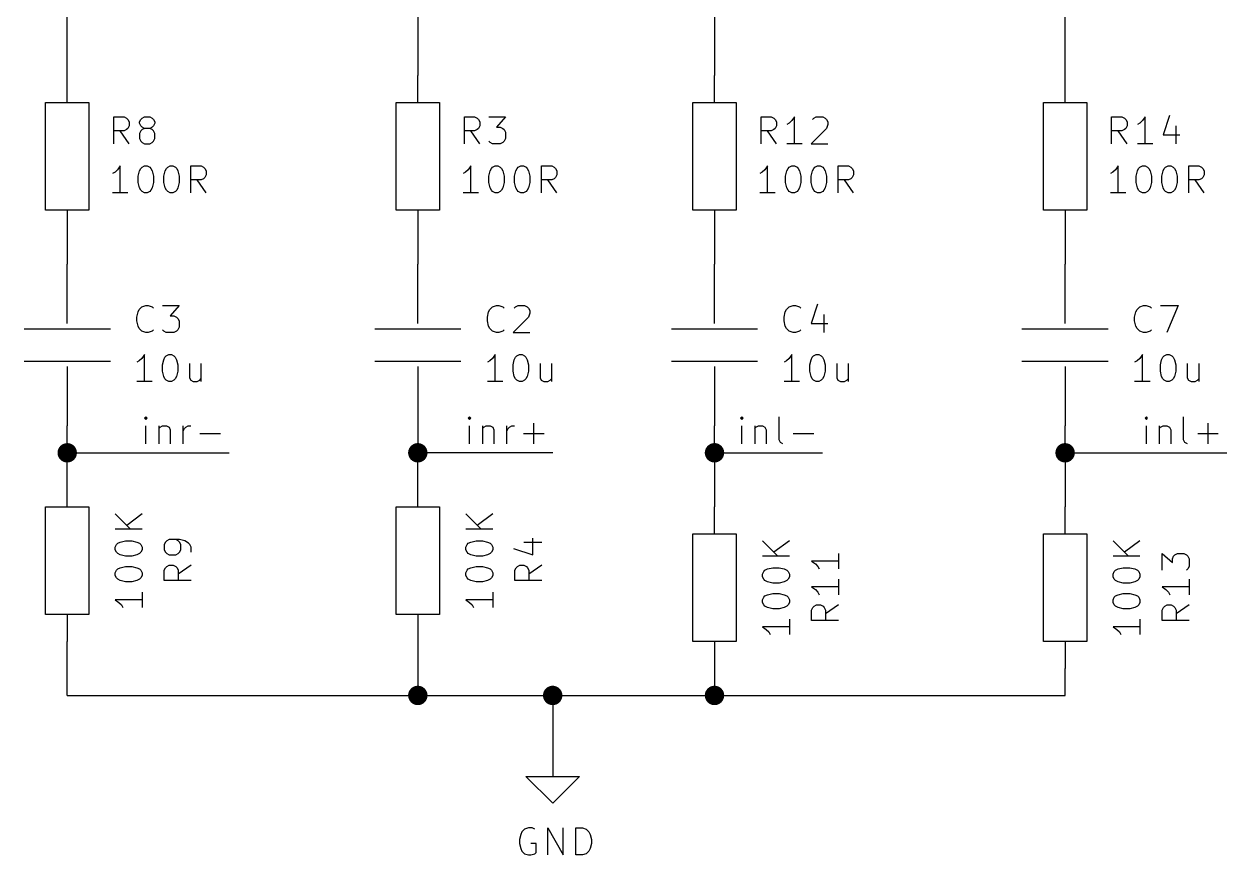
# Model space of a CAD drawing. Header units: millimetres. Extents: x 10 to 287, y -200 to -10.
# Drawn here: x 140.2 to 196.9, y -147.2 to -108.1 of the extents above; entities that cross this region are included whole.
import ezdxf

# ---------------------------------------------------------------- set-up
doc = ezdxf.new("R2010")
doc.units = ezdxf.units.MM
for name, color, linetype in [('GREENSIXTYFIVE', 129, 'CONTINUOUS'), ('LIGHTGREEN', 92, 'CONTINUOUS'), ('RED', 14, 'CONTINUOUS'), ('REDSIX', 19, 'CONTINUOUS')]:
    doc.layers.add(name, color=color, linetype=linetype)

msp = doc.modelspace()

# ---------------------------------------------------------------- linework, layer by layer
at = {"layer": 'GREENSIXTYFIVE', "linetype": 'CONTINUOUS'}
for p, q in [((144.4315, -113.7108), (144.4315, -112.4408)), ((144.4315, -112.4408), (144.9153, -112.4408)), ((144.9153, -112.4408), (145.0363, -112.5013)), ((145.0363, -112.5013), (145.0968, -112.5618)), ((145.0968, -112.5618), (145.1572, -112.6827)), ((145.1572, -112.6827), (145.1572, -112.8642)), ((145.6411, -112.6827), (145.7015, -112.5618)), ((145.6411, -112.7432), (145.6411, -112.6827)), ((145.7015, -112.5618), (145.762, -112.5013)), ((145.762, -112.5013), (145.883, -112.4408)), ((145.883, -112.4408), (146.1249, -112.4408)), ((146.1249, -112.4408), (146.2458, -112.5013)), ((146.2458, -112.5013), (146.3063, -112.5618)), ((146.3063, -112.5618), (146.3668, -112.6827)), ((146.3668, -112.6827), (146.3668, -112.7432)), ((160.9415, -113.7108), (160.9415, -112.4408)), ((160.9415, -112.4408), (161.4253, -112.4408)), ((161.4253, -112.4408), (161.5463, -112.5013)), ((161.5463, -112.5013), (161.6068, -112.5618)), ((161.6068, -112.5618), (161.6672, -112.6827)), ((161.6672, -112.6827), (161.6672, -112.8642)), ((162.0906, -112.4408), (162.8768, -112.4408)), ((162.8768, -112.4408), (162.4534, -112.9246)), ((174.9115, -113.7108), (174.9115, -112.4408)), ((174.9115, -112.4408), (175.3953, -112.4408)), ((175.3953, -112.4408), (175.5163, -112.5013)), ((175.5163, -112.5013), (175.5768, -112.5618)), ((175.5768, -112.5618), (175.6372, -112.6827)), ((175.6372, -112.6827), (175.6372, -112.8642)), ((176.363, -112.6223), (176.242, -112.7432)), ((176.4839, -112.4408), (176.363, -112.6223)), ((176.4839, -113.7108), (176.4839, -112.4408)), ((177.3306, -112.5618), (177.391, -112.5013)), ((177.391, -112.5013), (177.512, -112.4408)), ((177.512, -112.4408), (177.8144, -112.4408)), ((177.8144, -112.4408), (177.9353, -112.5013)), ((177.9353, -112.5013), (177.9958, -112.5618)), ((177.9958, -112.5618), (178.0563, -112.6827)), ((178.0563, -112.6827), (178.0563, -112.8037)), ((191.4215, -113.7108), (191.4215, -112.4408)), ((191.4215, -112.4408), (191.9053, -112.4408)), ((191.9053, -112.4408), (192.0263, -112.5013)), ((192.0263, -112.5013), (192.0868, -112.5618)), ((192.0868, -112.5618), (192.1472, -112.6827)), ((192.1472, -112.6827), (192.1472, -112.8642)), ((192.873, -112.6223), (192.752, -112.7432)), ((192.9939, -112.4408), (192.873, -112.6223)), ((192.9939, -113.7108), (192.9939, -112.4408)), ((194.1429, -112.3804), (193.8406, -113.2875)), ((144.9153, -113.1061), (144.4315, -113.1061)), ((145.1572, -113.7108), (144.7339, -113.1061)), ((145.0363, -113.0456), (144.9153, -113.1061)), ((145.0968, -112.9851), (145.0363, -113.0456)), ((145.1572, -112.8642), (145.0968, -112.9851)), ((145.7015, -112.8642), (145.6411, -112.7432)), ((145.7015, -113.1061), (145.6411, -113.227)), ((145.6411, -113.227), (145.6411, -113.4689)), ((145.762, -112.9246), (145.7015, -112.8642)), ((145.762, -113.0456), (145.7015, -113.1061)), ((145.883, -112.9851), (145.762, -112.9246)), ((145.883, -112.9851), (145.762, -113.0456)), ((146.1249, -112.9851), (145.883, -112.9851)), ((146.2458, -112.9246), (146.1249, -112.9851)), ((146.2458, -113.0456), (146.1249, -112.9851)), ((146.3063, -112.8642), (146.2458, -112.9246)), ((146.3063, -113.1061), (146.2458, -113.0456)), ((146.3668, -112.7432), (146.3063, -112.8642)), ((146.3668, -113.227), (146.3063, -113.1061)), ((146.3668, -113.4689), (146.3668, -113.227)), ((161.4253, -113.1061), (160.9415, -113.1061)), ((161.6672, -113.7108), (161.2439, -113.1061)), ((161.5463, -113.0456), (161.4253, -113.1061)), ((161.6068, -112.9851), (161.5463, -113.0456)), ((161.6672, -112.8642), (161.6068, -112.9851)), ((162.4534, -112.9246), (162.6349, -112.9246)), ((162.6349, -112.9246), (162.7558, -112.9851)), ((162.7558, -112.9851), (162.8163, -113.0456)), ((162.8163, -113.0456), (162.8768, -113.1665)), ((162.8768, -113.1665), (162.8768, -113.4689)), ((175.3953, -113.1061), (174.9115, -113.1061)), ((175.6372, -113.7108), (175.2139, -113.1061)), ((175.5163, -113.0456), (175.3953, -113.1061)), ((175.5768, -112.9851), (175.5163, -113.0456)), ((175.6372, -112.8642), (175.5768, -112.9851)), ((176.242, -112.7432), (176.1211, -112.8037)), ((177.9958, -112.9851), (177.2701, -113.7108)), ((178.0563, -112.8037), (177.9958, -112.9851)), ((191.9053, -113.1061), (191.4215, -113.1061)), ((192.1472, -113.7108), (191.7239, -113.1061)), ((192.0263, -113.0456), (191.9053, -113.1061)), ((192.0868, -112.9851), (192.0263, -113.0456)), ((192.1472, -112.8642), (192.0868, -112.9851)), ((192.752, -112.7432), (192.6311, -112.8037)), ((194.4453, -112.8642), (194.4453, -113.7108)), ((145.6411, -113.4689), (145.7015, -113.5899)), ((145.7015, -113.5899), (145.762, -113.6504)), ((145.762, -113.6504), (145.883, -113.7108)), ((145.883, -113.7108), (146.1249, -113.7108)), ((146.1249, -113.7108), (146.2458, -113.6504)), ((146.2458, -113.6504), (146.3063, -113.5899)), ((146.3063, -113.5899), (146.3668, -113.4689)), ((162.1511, -113.6504), (162.0906, -113.5899)), ((162.272, -113.7108), (162.1511, -113.6504)), ((162.6349, -113.7108), (162.272, -113.7108)), ((162.7558, -113.6504), (162.6349, -113.7108)), ((162.8163, -113.5899), (162.7558, -113.6504)), ((162.8768, -113.4689), (162.8163, -113.5899)), ((176.8468, -113.7108), (176.1211, -113.7108)), ((177.2701, -113.7108), (178.0563, -113.7108)), ((193.3568, -113.7108), (192.6311, -113.7108)), ((193.8406, -113.2875), (194.6267, -113.2875)), ((144.613, -114.9337), (144.492, -115.0546)), ((144.7339, -114.7522), (144.613, -114.9337)), ((144.7339, -116.0222), (144.7339, -114.7522)), ((145.641, -114.9941), (145.7015, -114.8732)), ((145.7015, -114.8732), (145.762, -114.8127)), ((145.762, -114.8127), (145.8829, -114.7522)), ((145.8829, -114.7522), (146.0039, -114.7522)), ((146.0039, -114.7522), (146.1248, -114.8127)), ((146.1248, -114.8127), (146.1853, -114.8732)), ((146.1853, -114.8732), (146.2458, -114.9941)), ((146.8505, -114.9941), (146.911, -114.8732)), ((146.911, -114.8732), (146.9715, -114.8127)), ((146.9715, -114.8127), (147.0924, -114.7522)), ((147.0924, -114.7522), (147.2134, -114.7522)), ((147.2134, -114.7522), (147.3343, -114.8127)), ((147.3343, -114.8127), (147.3948, -114.8732)), ((147.3948, -114.8732), (147.4553, -114.9941)), ((148.06, -116.0222), (148.06, -114.7522)), ((148.06, -114.7522), (148.5438, -114.7522)), ((148.5438, -114.7522), (148.6648, -114.8127)), ((148.6648, -114.8127), (148.7253, -114.8732)), ((148.7253, -114.8732), (148.7857, -114.9941)), ((161.123, -114.9337), (161.002, -115.0546)), ((161.2439, -114.7522), (161.123, -114.9337)), ((161.2439, -116.0222), (161.2439, -114.7522)), ((162.151, -114.9941), (162.2115, -114.8732)), ((162.2115, -114.8732), (162.272, -114.8127)), ((162.272, -114.8127), (162.3929, -114.7522)), ((162.3929, -114.7522), (162.5139, -114.7522)), ((162.5139, -114.7522), (162.6348, -114.8127)), ((162.6348, -114.8127), (162.6953, -114.8732)), ((162.6953, -114.8732), (162.7558, -114.9941)), ((163.3605, -114.9941), (163.421, -114.8732)), ((163.421, -114.8732), (163.4815, -114.8127)), ((163.4815, -114.8127), (163.6024, -114.7522)), ((163.6024, -114.7522), (163.7234, -114.7522)), ((163.7234, -114.7522), (163.8443, -114.8127)), ((163.8443, -114.8127), (163.9048, -114.8732)), ((163.9048, -114.8732), (163.9653, -114.9941)), ((164.57, -116.0222), (164.57, -114.7522)), ((164.57, -114.7522), (165.0538, -114.7522)), ((165.0538, -114.7522), (165.1748, -114.8127)), ((165.1748, -114.8127), (165.2353, -114.8732)), ((165.2353, -114.8732), (165.2957, -114.9941)), ((175.093, -114.9337), (174.972, -115.0546)), ((175.2139, -114.7522), (175.093, -114.9337)), ((175.2139, -116.0222), (175.2139, -114.7522)), ((176.121, -114.9941), (176.1815, -114.8732)), ((176.1815, -114.8732), (176.242, -114.8127)), ((176.242, -114.8127), (176.3629, -114.7522)), ((176.3629, -114.7522), (176.4839, -114.7522)), ((176.4839, -114.7522), (176.6048, -114.8127)), ((176.6048, -114.8127), (176.6653, -114.8732)), ((176.6653, -114.8732), (176.7258, -114.9941)), ((177.3305, -114.9941), (177.391, -114.8732)), ((177.391, -114.8732), (177.4515, -114.8127)), ((177.4515, -114.8127), (177.5724, -114.7522)), ((177.5724, -114.7522), (177.6934, -114.7522)), ((177.6934, -114.7522), (177.8143, -114.8127)), ((177.8143, -114.8127), (177.8748, -114.8732)), ((177.8748, -114.8732), (177.9353, -114.9941)), ((178.54, -116.0222), (178.54, -114.7522)), ((178.54, -114.7522), (179.0238, -114.7522)), ((179.0238, -114.7522), (179.1448, -114.8127)), ((179.1448, -114.8127), (179.2053, -114.8732)), ((179.2053, -114.8732), (179.2657, -114.9941)), ((191.603, -114.9337), (191.482, -115.0546)), ((191.7239, -114.7522), (191.603, -114.9337)), ((191.7239, -116.0222), (191.7239, -114.7522)), ((192.631, -114.9941), (192.6915, -114.8732)), ((192.6915, -114.8732), (192.752, -114.8127)), ((192.752, -114.8127), (192.8729, -114.7522)), ((192.8729, -114.7522), (192.9939, -114.7522)), ((192.9939, -114.7522), (193.1148, -114.8127)), ((193.1148, -114.8127), (193.1753, -114.8732)), ((193.1753, -114.8732), (193.2358, -114.9941)), ((193.8405, -114.9941), (193.901, -114.8732)), ((193.901, -114.8732), (193.9615, -114.8127)), ((193.9615, -114.8127), (194.0824, -114.7522)), ((194.0824, -114.7522), (194.2034, -114.7522)), ((194.2034, -114.7522), (194.3243, -114.8127)), ((194.3243, -114.8127), (194.3848, -114.8732)), ((194.3848, -114.8732), (194.4453, -114.9941)), ((195.05, -116.0222), (195.05, -114.7522)), ((195.05, -114.7522), (195.5338, -114.7522)), ((195.5338, -114.7522), (195.6548, -114.8127)), ((195.6548, -114.8127), (195.7153, -114.8732)), ((195.7153, -114.8732), (195.7757, -114.9941)), ((144.492, -115.0546), (144.3711, -115.1151)), ((145.5806, -115.236), (145.641, -114.9941)), ((145.5806, -115.5384), (145.5806, -115.236)), ((145.641, -115.7803), (145.5806, -115.5384)), ((146.2458, -114.9941), (146.3063, -115.236)), ((146.3063, -115.5384), (146.2458, -115.7803)), ((146.3063, -115.236), (146.3063, -115.5384)), ((146.7901, -115.236), (146.8505, -114.9941)), ((146.7901, -115.5384), (146.7901, -115.236)), ((146.8505, -115.7803), (146.7901, -115.5384)), ((147.4553, -114.9941), (147.5158, -115.236)), ((147.5158, -115.5384), (147.4553, -115.7803)), ((147.5158, -115.236), (147.5158, -115.5384)), ((148.5438, -115.4175), (148.06, -115.4175)), ((148.7857, -116.0222), (148.3624, -115.4175)), ((148.6648, -115.357), (148.5438, -115.4175)), ((148.7253, -115.2965), (148.6648, -115.357)), ((148.7857, -115.1756), (148.7253, -115.2965)), ((148.7857, -114.9941), (148.7857, -115.1756)), ((161.002, -115.0546), (160.8811, -115.1151)), ((162.0906, -115.236), (162.151, -114.9941)), ((162.0906, -115.5384), (162.0906, -115.236)), ((162.151, -115.7803), (162.0906, -115.5384)), ((162.7558, -114.9941), (162.8163, -115.236)), ((162.8163, -115.5384), (162.7558, -115.7803)), ((162.8163, -115.236), (162.8163, -115.5384)), ((163.3001, -115.236), (163.3605, -114.9941)), ((163.3001, -115.5384), (163.3001, -115.236)), ((163.3605, -115.7803), (163.3001, -115.5384)), ((163.9653, -114.9941), (164.0258, -115.236)), ((164.0258, -115.5384), (163.9653, -115.7803)), ((164.0258, -115.236), (164.0258, -115.5384)), ((165.0538, -115.4175), (164.57, -115.4175)), ((165.2957, -116.0222), (164.8724, -115.4175)), ((165.1748, -115.357), (165.0538, -115.4175)), ((165.2353, -115.2965), (165.1748, -115.357)), ((165.2957, -115.1756), (165.2353, -115.2965)), ((165.2957, -114.9941), (165.2957, -115.1756)), ((174.972, -115.0546), (174.8511, -115.1151)), ((176.0606, -115.236), (176.121, -114.9941)), ((176.0606, -115.5384), (176.0606, -115.236)), ((176.121, -115.7803), (176.0606, -115.5384)), ((176.7258, -114.9941), (176.7863, -115.236)), ((176.7863, -115.5384), (176.7258, -115.7803)), ((176.7863, -115.236), (176.7863, -115.5384)), ((177.2701, -115.236), (177.3305, -114.9941)), ((177.2701, -115.5384), (177.2701, -115.236)), ((177.3305, -115.7803), (177.2701, -115.5384)), ((177.9353, -114.9941), (177.9958, -115.236)), ((177.9958, -115.5384), (177.9353, -115.7803)), ((177.9958, -115.236), (177.9958, -115.5384)), ((179.0238, -115.4175), (178.54, -115.4175)), ((179.2657, -116.0222), (178.8424, -115.4175)), ((179.1448, -115.357), (179.0238, -115.4175)), ((179.2053, -115.2965), (179.1448, -115.357)), ((179.2657, -115.1756), (179.2053, -115.2965)), ((179.2657, -114.9941), (179.2657, -115.1756)), ((191.482, -115.0546), (191.3611, -115.1151)), ((192.5706, -115.236), (192.631, -114.9941)), ((192.5706, -115.5384), (192.5706, -115.236)), ((192.631, -115.7803), (192.5706, -115.5384)), ((193.2358, -114.9941), (193.2963, -115.236)), ((193.2963, -115.5384), (193.2358, -115.7803)), ((193.2963, -115.236), (193.2963, -115.5384)), ((193.7801, -115.236), (193.8405, -114.9941)), ((193.7801, -115.5384), (193.7801, -115.236)), ((193.8405, -115.7803), (193.7801, -115.5384)), ((194.4453, -114.9941), (194.5058, -115.236)), ((194.5058, -115.5384), (194.4453, -115.7803)), ((194.5058, -115.236), (194.5058, -115.5384)), ((195.5338, -115.4175), (195.05, -115.4175)), ((195.7757, -116.0222), (195.3524, -115.4175)), ((195.6548, -115.357), (195.5338, -115.4175)), ((195.7153, -115.2965), (195.6548, -115.357)), ((195.7757, -115.1756), (195.7153, -115.2965)), ((195.7757, -114.9941), (195.7757, -115.1756)), ((145.0968, -116.0222), (144.3711, -116.0222)), ((145.7015, -115.9013), (145.641, -115.7803)), ((145.762, -115.9618), (145.7015, -115.9013)), ((145.8829, -116.0222), (145.762, -115.9618)), ((146.0039, -116.0222), (145.8829, -116.0222)), ((146.1248, -115.9618), (146.0039, -116.0222)), ((146.1853, -115.9013), (146.1248, -115.9618)), ((146.2458, -115.7803), (146.1853, -115.9013)), ((146.911, -115.9013), (146.8505, -115.7803)), ((146.9715, -115.9618), (146.911, -115.9013)), ((147.0924, -116.0222), (146.9715, -115.9618)), ((147.2134, -116.0222), (147.0924, -116.0222)), ((147.3343, -115.9618), (147.2134, -116.0222)), ((147.3948, -115.9013), (147.3343, -115.9618)), ((147.4553, -115.7803), (147.3948, -115.9013)), ((161.6068, -116.0222), (160.8811, -116.0222)), ((162.2115, -115.9013), (162.151, -115.7803)), ((162.272, -115.9618), (162.2115, -115.9013)), ((162.3929, -116.0222), (162.272, -115.9618)), ((162.5139, -116.0222), (162.3929, -116.0222)), ((162.6348, -115.9618), (162.5139, -116.0222)), ((162.6953, -115.9013), (162.6348, -115.9618)), ((162.7558, -115.7803), (162.6953, -115.9013)), ((163.421, -115.9013), (163.3605, -115.7803)), ((163.4815, -115.9618), (163.421, -115.9013)), ((163.6024, -116.0222), (163.4815, -115.9618)), ((163.7234, -116.0222), (163.6024, -116.0222)), ((163.8443, -115.9618), (163.7234, -116.0222)), ((163.9048, -115.9013), (163.8443, -115.9618)), ((163.9653, -115.7803), (163.9048, -115.9013)), ((175.5768, -116.0222), (174.8511, -116.0222)), ((176.1815, -115.9013), (176.121, -115.7803)), ((176.242, -115.9618), (176.1815, -115.9013)), ((176.3629, -116.0222), (176.242, -115.9618)), ((176.4839, -116.0222), (176.3629, -116.0222)), ((176.6048, -115.9618), (176.4839, -116.0222)), ((176.6653, -115.9013), (176.6048, -115.9618)), ((176.7258, -115.7803), (176.6653, -115.9013)), ((177.391, -115.9013), (177.3305, -115.7803)), ((177.4515, -115.9618), (177.391, -115.9013)), ((177.5724, -116.0222), (177.4515, -115.9618)), ((177.6934, -116.0222), (177.5724, -116.0222)), ((177.8143, -115.9618), (177.6934, -116.0222)), ((177.8748, -115.9013), (177.8143, -115.9618)), ((177.9353, -115.7803), (177.8748, -115.9013)), ((192.0868, -116.0222), (191.3611, -116.0222)), ((192.6915, -115.9013), (192.631, -115.7803)), ((192.752, -115.9618), (192.6915, -115.9013)), ((192.8729, -116.0222), (192.752, -115.9618)), ((192.9939, -116.0222), (192.8729, -116.0222)), ((193.1148, -115.9618), (192.9939, -116.0222)), ((193.1753, -115.9013), (193.1148, -115.9618)), ((193.2358, -115.7803), (193.1753, -115.9013)), ((193.901, -115.9013), (193.8405, -115.7803)), ((193.9615, -115.9618), (193.901, -115.9013)), ((194.0824, -116.0222), (193.9615, -115.9618)), ((194.2034, -116.0222), (194.0824, -116.0222)), ((194.3243, -115.9618), (194.2034, -116.0222)), ((194.3848, -115.9013), (194.3243, -115.9618)), ((194.4453, -115.7803), (194.3848, -115.9013)), ((145.5141, -121.8751), (145.5745, -121.6332)), ((145.5745, -121.6332), (145.635, -121.5123)), ((145.635, -121.5123), (145.756, -121.3913)), ((145.756, -121.3913), (145.9374, -121.3308)), ((145.9374, -121.3308), (146.0583, -121.3308)), ((146.0583, -121.3308), (146.2398, -121.3913)), ((146.2398, -121.3913), (146.3002, -121.4518)), ((146.7236, -121.3308), (147.5098, -121.3308)), ((147.5098, -121.3308), (147.0864, -121.8146)), ((162.0241, -121.8751), (162.0845, -121.6332)), ((162.0845, -121.6332), (162.145, -121.5123)), ((162.145, -121.5123), (162.266, -121.3913)), ((162.266, -121.3913), (162.4474, -121.3308)), ((162.4474, -121.3308), (162.5683, -121.3308)), ((162.5683, -121.3308), (162.7498, -121.3913)), ((162.7498, -121.3913), (162.8102, -121.4518)), ((163.2941, -121.4518), (163.3545, -121.3913)), ((163.3545, -121.3913), (163.4755, -121.3308)), ((163.4755, -121.3308), (163.7779, -121.3308)), ((163.7779, -121.3308), (163.8988, -121.3913)), ((163.8988, -121.3913), (163.9593, -121.4518)), ((163.9593, -121.4518), (164.0198, -121.5727)), ((164.0198, -121.6937), (163.9593, -121.8751)), ((164.0198, -121.5727), (164.0198, -121.6937)), ((175.9941, -121.8751), (176.0545, -121.6332)), ((176.0545, -121.6332), (176.115, -121.5123)), ((176.115, -121.5123), (176.236, -121.3913)), ((176.236, -121.3913), (176.4174, -121.3308)), ((176.4174, -121.3308), (176.5383, -121.3308)), ((176.5383, -121.3308), (176.7198, -121.3913)), ((176.7198, -121.3913), (176.7802, -121.4518)), ((177.5664, -121.2704), (177.2641, -122.1775)), ((177.8688, -121.7542), (177.8688, -122.6008)), ((192.5041, -121.8751), (192.5645, -121.6332)), ((192.5645, -121.6332), (192.625, -121.5123)), ((192.625, -121.5123), (192.746, -121.3913)), ((192.746, -121.3913), (192.9274, -121.3308)), ((192.9274, -121.3308), (193.0483, -121.3308)), ((193.0483, -121.3308), (193.2298, -121.3913)), ((193.2298, -121.3913), (193.2902, -121.4518)), ((193.7136, -121.3308), (194.5602, -121.3308)), ((194.5602, -121.3308), (194.016, -122.6008)), ((145.5141, -122.0565), (145.5141, -121.8751)), ((145.5745, -122.2984), (145.5141, -122.0565)), ((145.635, -122.4194), (145.5745, -122.2984)), ((147.0864, -121.8146), (147.2679, -121.8146)), ((147.2679, -121.8146), (147.3888, -121.8751)), ((147.3888, -121.8751), (147.4493, -121.9356)), ((147.4493, -121.9356), (147.5098, -122.0565)), ((147.5098, -122.0565), (147.5098, -122.3589)), ((162.0241, -122.0565), (162.0241, -121.8751)), ((162.0845, -122.2984), (162.0241, -122.0565)), ((162.145, -122.4194), (162.0845, -122.2984)), ((163.9593, -121.8751), (163.2336, -122.6008)), ((175.9941, -122.0565), (175.9941, -121.8751)), ((176.0545, -122.2984), (175.9941, -122.0565)), ((176.115, -122.4194), (176.0545, -122.2984)), ((177.2641, -122.1775), (178.0502, -122.1775)), ((192.5041, -122.0565), (192.5041, -121.8751)), ((192.5645, -122.2984), (192.5041, -122.0565)), ((192.625, -122.4194), (192.5645, -122.2984)), ((145.756, -122.5404), (145.635, -122.4194)), ((145.9374, -122.6008), (145.756, -122.5404)), ((146.0583, -122.6008), (145.9374, -122.6008)), ((146.2398, -122.5404), (146.0583, -122.6008)), ((146.3002, -122.4799), (146.2398, -122.5404)), ((146.7841, -122.5404), (146.7236, -122.4799)), ((146.905, -122.6008), (146.7841, -122.5404)), ((147.2679, -122.6008), (146.905, -122.6008)), ((147.3888, -122.5404), (147.2679, -122.6008)), ((147.4493, -122.4799), (147.3888, -122.5404)), ((147.5098, -122.3589), (147.4493, -122.4799)), ((162.266, -122.5404), (162.145, -122.4194)), ((162.4474, -122.6008), (162.266, -122.5404)), ((162.5683, -122.6008), (162.4474, -122.6008)), ((162.7498, -122.5404), (162.5683, -122.6008)), ((162.8102, -122.4799), (162.7498, -122.5404)), ((163.2336, -122.6008), (164.0198, -122.6008)), ((176.236, -122.5404), (176.115, -122.4194)), ((176.4174, -122.6008), (176.236, -122.5404)), ((176.5383, -122.6008), (176.4174, -122.6008)), ((176.7198, -122.5404), (176.5383, -122.6008)), ((176.7802, -122.4799), (176.7198, -122.5404)), ((192.746, -122.5404), (192.625, -122.4194)), ((192.9274, -122.6008), (192.746, -122.5404)), ((193.0483, -122.6008), (192.9274, -122.6008)), ((193.2298, -122.5404), (193.0483, -122.6008)), ((193.2902, -122.4799), (193.2298, -122.5404)), ((145.635, -123.9446), (145.5141, -124.0051)), ((145.756, -123.8237), (145.635, -123.9446)), ((145.8769, -123.6422), (145.756, -123.8237)), ((145.8769, -124.9122), (145.8769, -123.6422)), ((146.7236, -124.126), (146.784, -123.8841)), ((146.784, -123.8841), (146.8445, -123.7632)), ((146.8445, -123.7632), (146.905, -123.7027)), ((146.905, -123.7027), (147.0259, -123.6422)), ((147.0259, -123.6422), (147.1469, -123.6422)), ((147.1469, -123.6422), (147.2678, -123.7027)), ((147.2678, -123.7027), (147.3283, -123.7632)), ((147.3283, -123.7632), (147.3888, -123.8841)), ((147.3888, -123.8841), (147.4493, -124.126)), ((162.145, -123.9446), (162.0241, -124.0051)), ((162.266, -123.8237), (162.145, -123.9446)), ((162.3869, -123.6422), (162.266, -123.8237)), ((162.3869, -124.9122), (162.3869, -123.6422)), ((163.2336, -124.126), (163.294, -123.8841)), ((163.294, -123.8841), (163.3545, -123.7632)), ((163.3545, -123.7632), (163.415, -123.7027)), ((163.415, -123.7027), (163.5359, -123.6422)), ((163.5359, -123.6422), (163.6569, -123.6422)), ((163.6569, -123.6422), (163.7778, -123.7027)), ((163.7778, -123.7027), (163.8383, -123.7632)), ((163.8383, -123.7632), (163.8988, -123.8841)), ((163.8988, -123.8841), (163.9593, -124.126)), ((176.115, -123.9446), (175.9941, -124.0051)), ((176.236, -123.8237), (176.115, -123.9446)), ((176.3569, -123.6422), (176.236, -123.8237)), ((176.3569, -124.9122), (176.3569, -123.6422)), ((177.2036, -124.126), (177.264, -123.8841)), ((177.264, -123.8841), (177.3245, -123.7632)), ((177.3245, -123.7632), (177.385, -123.7027)), ((177.385, -123.7027), (177.5059, -123.6422)), ((177.5059, -123.6422), (177.6269, -123.6422)), ((177.6269, -123.6422), (177.7478, -123.7027)), ((177.7478, -123.7027), (177.8083, -123.7632)), ((177.8083, -123.7632), (177.8688, -123.8841)), ((177.8688, -123.8841), (177.9293, -124.126)), ((192.625, -123.9446), (192.5041, -124.0051)), ((192.746, -123.8237), (192.625, -123.9446)), ((192.8669, -123.6422), (192.746, -123.8237)), ((192.8669, -124.9122), (192.8669, -123.6422)), ((193.7136, -124.126), (193.774, -123.8841)), ((193.774, -123.8841), (193.8345, -123.7632)), ((193.8345, -123.7632), (193.895, -123.7027)), ((193.895, -123.7027), (194.0159, -123.6422)), ((194.0159, -123.6422), (194.1369, -123.6422)), ((194.1369, -123.6422), (194.2578, -123.7027)), ((194.2578, -123.7027), (194.3183, -123.7632)), ((194.3183, -123.7632), (194.3788, -123.8841)), ((194.3788, -123.8841), (194.4393, -124.126)), ((146.7236, -124.4284), (146.7236, -124.126)), ((146.784, -124.6703), (146.7236, -124.4284)), ((147.4493, -124.4284), (147.3888, -124.6703)), ((147.4493, -124.126), (147.4493, -124.4284)), ((147.9935, -124.0656), (147.9935, -124.7308)), ((148.5378, -124.0656), (148.5378, -124.9122)), ((163.2336, -124.4284), (163.2336, -124.126)), ((163.294, -124.6703), (163.2336, -124.4284)), ((163.9593, -124.4284), (163.8988, -124.6703)), ((163.9593, -124.126), (163.9593, -124.4284)), ((164.5035, -124.0656), (164.5035, -124.7308)), ((165.0478, -124.0656), (165.0478, -124.9122)), ((177.2036, -124.4284), (177.2036, -124.126)), ((177.264, -124.6703), (177.2036, -124.4284)), ((177.9293, -124.4284), (177.8688, -124.6703)), ((177.9293, -124.126), (177.9293, -124.4284)), ((178.4735, -124.0656), (178.4735, -124.7308)), ((179.0178, -124.0656), (179.0178, -124.9122)), ((193.7136, -124.4284), (193.7136, -124.126)), ((193.774, -124.6703), (193.7136, -124.4284)), ((194.4393, -124.4284), (194.3788, -124.6703)), ((194.4393, -124.126), (194.4393, -124.4284)), ((194.9835, -124.0656), (194.9835, -124.7308)), ((195.5278, -124.0656), (195.5278, -124.9122)), ((146.2398, -124.9122), (145.5141, -124.9122)), ((146.8445, -124.7913), (146.784, -124.6703)), ((146.905, -124.8518), (146.8445, -124.7913)), ((147.0259, -124.9122), (146.905, -124.8518)), ((147.1469, -124.9122), (147.0259, -124.9122)), ((147.2678, -124.8518), (147.1469, -124.9122)), ((147.3283, -124.7913), (147.2678, -124.8518)), ((147.3888, -124.6703), (147.3283, -124.7913)), ((147.9935, -124.7308), (148.054, -124.8518)), ((148.054, -124.8518), (148.175, -124.9122)), ((148.175, -124.9122), (148.3564, -124.9122)), ((148.3564, -124.9122), (148.4773, -124.8518)), ((148.4773, -124.8518), (148.5378, -124.7913)), ((162.7498, -124.9122), (162.0241, -124.9122)), ((163.3545, -124.7913), (163.294, -124.6703)), ((163.415, -124.8518), (163.3545, -124.7913)), ((163.5359, -124.9122), (163.415, -124.8518)), ((163.6569, -124.9122), (163.5359, -124.9122)), ((163.7778, -124.8518), (163.6569, -124.9122)), ((163.8383, -124.7913), (163.7778, -124.8518)), ((163.8988, -124.6703), (163.8383, -124.7913)), ((164.5035, -124.7308), (164.564, -124.8518)), ((164.564, -124.8518), (164.685, -124.9122)), ((164.685, -124.9122), (164.8664, -124.9122)), ((164.8664, -124.9122), (164.9873, -124.8518)), ((164.9873, -124.8518), (165.0478, -124.7913)), ((176.7198, -124.9122), (175.9941, -124.9122)), ((177.3245, -124.7913), (177.264, -124.6703)), ((177.385, -124.8518), (177.3245, -124.7913)), ((177.5059, -124.9122), (177.385, -124.8518)), ((177.6269, -124.9122), (177.5059, -124.9122)), ((177.7478, -124.8518), (177.6269, -124.9122)), ((177.8083, -124.7913), (177.7478, -124.8518)), ((177.8688, -124.6703), (177.8083, -124.7913)), ((178.4735, -124.7308), (178.534, -124.8518)), ((178.534, -124.8518), (178.655, -124.9122)), ((178.655, -124.9122), (178.8364, -124.9122)), ((178.8364, -124.9122), (178.9573, -124.8518)), ((178.9573, -124.8518), (179.0178, -124.7913)), ((193.2298, -124.9122), (192.5041, -124.9122)), ((193.8345, -124.7913), (193.774, -124.6703)), ((193.895, -124.8518), (193.8345, -124.7913)), ((194.0159, -124.9122), (193.895, -124.8518)), ((194.1369, -124.9122), (194.0159, -124.9122)), ((194.2578, -124.8518), (194.1369, -124.9122)), ((194.3183, -124.7913), (194.2578, -124.8518)), ((194.3788, -124.6703), (194.3183, -124.7913)), ((194.9835, -124.7308), (195.044, -124.8518)), ((195.044, -124.8518), (195.165, -124.9122)), ((195.165, -124.9122), (195.3464, -124.9122)), ((195.3464, -124.9122), (195.4673, -124.8518)), ((195.4673, -124.8518), (195.5278, -124.7913)), ((144.4955, -131.1426), (145.2212, -131.8683)), ((145.7655, -131.1426), (145.0398, -131.6868)), ((161.0055, -131.1426), (161.7312, -131.8683)), ((162.2755, -131.1426), (161.5498, -131.6868)), ((145.7655, -131.8683), (144.4955, -131.8683)), ((162.2755, -131.8683), (161.0055, -131.8683)), ((144.556, -132.594), (144.6165, -132.5335)), ((144.6165, -132.5335), (144.7374, -132.473)), ((144.7374, -132.473), (144.9793, -132.4125)), ((144.9793, -132.4125), (145.2817, -132.4125)), ((145.2817, -132.4125), (145.5236, -132.473)), ((145.5236, -132.473), (145.6446, -132.5335)), ((145.6446, -132.5335), (145.7051, -132.594)), ((146.8674, -132.473), (146.8069, -132.5939)), ((146.9279, -132.4125), (146.8674, -132.473)), ((147.0488, -132.352), (146.9279, -132.4125)), ((147.5326, -132.352), (147.0488, -132.352)), ((147.4722, -132.4125), (147.3512, -132.352)), ((147.5326, -132.473), (147.4722, -132.4125)), ((147.7745, -132.4125), (147.5326, -132.352)), ((147.5931, -132.5939), (147.5326, -132.473)), ((147.956, -132.5335), (147.7745, -132.4125)), ((148.0165, -132.5939), (147.956, -132.5335)), ((161.066, -132.594), (161.1265, -132.5335)), ((161.1265, -132.5335), (161.2474, -132.473)), ((161.2474, -132.473), (161.4893, -132.4125)), ((161.4893, -132.4125), (161.7917, -132.4125)), ((161.7917, -132.4125), (162.0336, -132.473)), ((162.0336, -132.473), (162.1546, -132.5335)), ((162.1546, -132.5335), (162.2151, -132.594)), ((163.7403, -132.473), (164.5869, -132.473)), ((164.1636, -133.0777), (164.1636, -132.2916)), ((174.9755, -132.4126), (175.7012, -133.1383)), ((176.2455, -132.4126), (175.5198, -132.9568)), ((191.4855, -132.4126), (192.2112, -133.1383)), ((192.7555, -132.4126), (192.0298, -132.9568)), ((144.4955, -132.7149), (144.556, -132.594)), ((144.4955, -132.8359), (144.4955, -132.7149)), ((144.556, -132.9568), (144.4955, -132.8359)), ((144.6165, -133.0173), (144.556, -132.9568)), ((144.7374, -133.0778), (144.6165, -133.0173)), ((144.9793, -133.1382), (144.7374, -133.0778)), ((145.5236, -133.0778), (145.2817, -133.1382)), ((145.6446, -133.0173), (145.5236, -133.0778)), ((145.7051, -132.9568), (145.6446, -133.0173)), ((145.7051, -132.594), (145.7655, -132.7149)), ((145.7655, -132.8359), (145.7051, -132.9568)), ((145.7655, -132.7149), (145.7655, -132.8359)), ((146.8069, -132.5939), (146.8069, -132.8358)), ((146.8069, -132.8358), (146.8674, -132.9568)), ((146.8674, -132.9568), (146.9279, -133.0173)), ((146.9279, -133.0173), (147.0488, -133.0777)), ((147.0488, -133.0777), (147.3512, -133.0777)), ((147.3512, -133.0777), (147.4722, -133.0173)), ((147.4722, -133.0173), (147.5326, -132.9568)), ((147.5326, -132.9568), (147.5931, -132.8358)), ((147.5931, -132.8358), (147.5931, -132.5939)), ((148.0769, -132.7149), (148.0165, -132.5939)), ((148.0769, -132.9568), (148.0769, -132.7149)), ((161.0055, -132.7149), (161.066, -132.594)), ((161.0055, -132.8359), (161.0055, -132.7149)), ((161.066, -132.9568), (161.0055, -132.8359)), ((161.1265, -133.0173), (161.066, -132.9568)), ((161.2474, -133.0778), (161.1265, -133.0173)), ((161.4893, -133.1382), (161.2474, -133.0778)), ((162.0336, -133.0778), (161.7917, -133.1382)), ((162.1546, -133.0173), (162.0336, -133.0778)), ((162.2151, -132.9568), (162.1546, -133.0173)), ((162.2151, -132.594), (162.2755, -132.7149)), ((162.2755, -132.8359), (162.2151, -132.9568)), ((162.2755, -132.7149), (162.2755, -132.8359)), ((163.2565, -132.7754), (164.1636, -133.0777)), ((178.5569, -133.0173), (178.5569, -133.743)), ((193.7969, -133.8035), (193.7969, -133.0173)), ((193.7969, -133.0173), (194.2807, -133.4407)), ((194.3412, -133.1383), (194.4017, -133.0778)), ((194.4017, -133.0778), (194.5226, -133.0173)), ((194.5226, -133.0173), (194.825, -133.0173)), ((194.825, -133.0173), (194.946, -133.0778)), ((194.946, -133.0778), (195.0065, -133.1383)), ((144.7374, -133.6825), (144.9793, -133.622)), ((145.2817, -133.1382), (144.9793, -133.1382)), ((144.9793, -133.622), (145.2817, -133.622)), ((145.2817, -133.622), (145.5236, -133.6825)), ((146.8674, -133.6825), (146.9279, -133.622)), ((146.9279, -133.622), (147.0488, -133.5616)), ((147.0488, -133.5616), (147.2303, -133.5616)), ((147.2303, -133.5616), (147.3512, -133.622)), ((147.3512, -133.622), (147.4117, -133.6825)), ((148.0769, -133.5616), (147.4722, -133.9849)), ((161.2474, -133.6825), (161.4893, -133.622)), ((161.7917, -133.1382), (161.4893, -133.1382)), ((161.4893, -133.622), (161.7917, -133.622)), ((161.7917, -133.622), (162.0336, -133.6825)), ((163.3774, -133.6825), (163.4379, -133.622)), ((163.4379, -133.622), (163.5588, -133.5616)), ((163.5588, -133.5616), (163.7403, -133.5616)), ((163.7403, -133.5616), (163.8612, -133.622)), ((163.8612, -133.622), (163.9217, -133.6825)), ((164.5869, -133.5616), (163.9822, -133.9849)), ((176.2455, -133.1383), (174.9755, -133.1383)), ((178.5569, -133.3802), (177.2869, -133.3802)), ((177.2869, -133.3802), (177.4684, -133.5011)), ((177.4684, -133.5011), (177.5893, -133.6221)), ((177.5893, -133.6221), (177.6498, -133.743)), ((192.7555, -133.1383), (191.4855, -133.1383)), ((194.2807, -133.2592), (194.3412, -133.1383)), ((194.2807, -133.4407), (194.2807, -133.2592)), ((195.0065, -133.1383), (195.0669, -133.2592)), ((195.0669, -133.6221), (195.0065, -133.743)), ((195.0669, -133.2592), (195.0669, -133.6221)), ((144.4955, -133.9244), (144.556, -133.8035)), ((144.4955, -134.0454), (144.4955, -133.9244)), ((144.556, -134.1663), (144.4955, -134.0454)), ((144.556, -133.8035), (144.6165, -133.743)), ((144.6165, -134.2268), (144.556, -134.1663)), ((144.6165, -133.743), (144.7374, -133.6825)), ((144.7374, -134.2873), (144.6165, -134.2268)), ((145.5236, -133.6825), (145.6446, -133.743)), ((145.6446, -134.2268), (145.5236, -134.2873)), ((145.6446, -133.743), (145.7051, -133.8035)), ((145.7051, -134.1663), (145.6446, -134.2268)), ((145.7051, -133.8035), (145.7655, -133.9244)), ((145.7655, -134.0454), (145.7051, -134.1663)), ((145.7655, -133.9244), (145.7655, -134.0454)), ((146.8069, -133.8035), (146.8674, -133.6825)), ((146.8069, -134.2873), (146.8069, -133.8035)), ((147.4117, -133.6825), (147.4722, -133.8035)), ((147.4722, -133.8035), (147.4722, -134.2873)), ((161.0055, -133.9244), (161.066, -133.8035)), ((161.0055, -134.0454), (161.0055, -133.9244)), ((161.066, -134.1663), (161.0055, -134.0454)), ((161.066, -133.8035), (161.1265, -133.743)), ((161.1265, -134.2268), (161.066, -134.1663)), ((161.1265, -133.743), (161.2474, -133.6825)), ((161.2474, -134.2873), (161.1265, -134.2268)), ((162.0336, -133.6825), (162.1546, -133.743)), ((162.1546, -134.2268), (162.0336, -134.2873)), ((162.1546, -133.743), (162.2151, -133.8035)), ((162.2151, -134.1663), (162.1546, -134.2268)), ((162.2151, -133.8035), (162.2755, -133.9244)), ((162.2755, -134.0454), (162.2151, -134.1663)), ((162.2755, -133.9244), (162.2755, -134.0454)), ((163.3169, -133.8035), (163.3774, -133.6825)), ((163.3169, -134.2873), (163.3169, -133.8035)), ((163.9217, -133.6825), (163.9822, -133.8035)), ((163.9822, -133.8035), (163.9822, -134.2873)), ((174.9755, -133.9849), (175.036, -133.864)), ((174.9755, -134.1059), (174.9755, -133.9849)), ((175.036, -134.2268), (174.9755, -134.1059)), ((175.036, -133.864), (175.0965, -133.8035)), ((175.0965, -134.2873), (175.036, -134.2268)), ((175.0965, -133.8035), (175.2174, -133.743)), ((175.2174, -133.743), (175.4593, -133.6825)), ((175.4593, -133.6825), (175.7617, -133.6825)), ((175.7617, -133.6825), (176.0036, -133.743)), ((176.0036, -133.743), (176.1246, -133.8035)), ((176.1246, -133.8035), (176.1851, -133.864)), ((176.1851, -134.2268), (176.1246, -134.2873)), ((176.1851, -133.864), (176.2455, -133.9849)), ((176.2455, -134.1059), (176.1851, -134.2268)), ((176.2455, -133.9849), (176.2455, -134.1059)), ((178.5569, -134.2268), (178.5569, -134.9525)), ((191.4855, -133.9849), (191.546, -133.864)), ((191.4855, -134.1059), (191.4855, -133.9849)), ((191.546, -134.2268), (191.4855, -134.1059)), ((191.546, -133.864), (191.6065, -133.8035)), ((191.6065, -134.2873), (191.546, -134.2268)), ((191.6065, -133.8035), (191.7274, -133.743)), ((191.7274, -133.743), (191.9693, -133.6825)), ((191.9693, -133.6825), (192.2717, -133.6825)), ((192.2717, -133.6825), (192.5136, -133.743)), ((192.5136, -133.743), (192.6346, -133.8035)), ((192.6346, -133.8035), (192.6951, -133.864)), ((192.6951, -134.2268), (192.6346, -134.2873)), ((192.6951, -133.864), (192.7555, -133.9849)), ((192.7555, -134.1059), (192.6951, -134.2268)), ((192.7555, -133.9849), (192.7555, -134.1059)), ((195.0065, -133.743), (194.946, -133.8035)), ((195.0669, -134.2268), (195.0669, -134.9525)), ((144.9793, -134.3477), (144.7374, -134.2873)), ((145.2817, -134.3477), (144.9793, -134.3477)), ((145.5236, -134.2873), (145.2817, -134.3477)), ((148.0769, -134.2873), (146.8069, -134.2873)), ((161.4893, -134.3477), (161.2474, -134.2873)), ((161.7917, -134.3477), (161.4893, -134.3477)), ((162.0336, -134.2873), (161.7917, -134.3477)), ((164.5869, -134.2873), (163.3169, -134.2873)), ((175.2174, -134.3478), (175.0965, -134.2873)), ((175.4593, -134.4082), (175.2174, -134.3478)), ((175.7617, -134.4082), (175.4593, -134.4082)), ((176.0036, -134.3478), (175.7617, -134.4082)), ((176.1246, -134.2873), (176.0036, -134.3478)), ((178.5569, -134.5897), (177.2869, -134.5897)), ((177.2869, -134.5897), (177.4684, -134.7106)), ((177.4684, -134.7106), (177.5893, -134.8316)), ((191.7274, -134.3478), (191.6065, -134.2873)), ((191.9693, -134.4082), (191.7274, -134.3478)), ((192.2717, -134.4082), (191.9693, -134.4082)), ((192.5136, -134.3478), (192.2717, -134.4082)), ((192.6346, -134.2873), (192.5136, -134.3478)), ((195.0669, -134.5897), (193.7969, -134.5897)), ((193.7969, -134.5897), (193.9784, -134.7106)), ((193.9784, -134.7106), (194.0993, -134.8316)), ((145.7655, -135.1944), (144.4955, -135.1944)), ((144.4955, -135.1944), (144.677, -135.3153)), ((144.677, -135.3153), (144.7979, -135.4363)), ((145.7655, -134.8315), (145.7655, -135.5572)), ((162.2755, -135.1944), (161.0055, -135.1944)), ((161.0055, -135.1944), (161.187, -135.3153)), ((161.187, -135.3153), (161.3079, -135.4363)), ((162.2755, -134.8315), (162.2755, -135.5572)), ((174.9755, -135.1944), (175.036, -135.0735)), ((174.9755, -135.3154), (174.9755, -135.1944)), ((175.036, -135.4363), (174.9755, -135.3154)), ((175.036, -135.0735), (175.0965, -135.013)), ((175.0965, -135.013), (175.2174, -134.9525)), ((175.2174, -134.9525), (175.4593, -134.892)), ((175.4593, -134.892), (175.7617, -134.892)), ((175.7617, -134.892), (176.0036, -134.9525)), ((176.0036, -134.9525), (176.1246, -135.013)), ((176.1246, -135.013), (176.1851, -135.0735)), ((176.1851, -135.0735), (176.2455, -135.1944)), ((176.2455, -135.3154), (176.1851, -135.4363)), ((176.2455, -135.1944), (176.2455, -135.3154)), ((177.5893, -134.8316), (177.6498, -134.9525)), ((191.4855, -135.1944), (191.546, -135.0735)), ((191.4855, -135.3154), (191.4855, -135.1944)), ((191.546, -135.4363), (191.4855, -135.3154)), ((191.546, -135.0735), (191.6065, -135.013)), ((191.6065, -135.013), (191.7274, -134.9525)), ((191.7274, -134.9525), (191.9693, -134.892)), ((191.9693, -134.892), (192.2717, -134.892)), ((192.2717, -134.892), (192.5136, -134.9525)), ((192.5136, -134.9525), (192.6346, -135.013)), ((192.6346, -135.013), (192.6951, -135.0735)), ((192.6951, -135.0735), (192.7555, -135.1944)), ((192.7555, -135.3154), (192.6951, -135.4363)), ((192.7555, -135.1944), (192.7555, -135.3154)), ((194.0993, -134.8316), (194.1598, -134.9525)), ((144.7979, -135.4363), (144.8584, -135.5572)), ((161.3079, -135.4363), (161.3684, -135.5572)), ((175.0965, -135.4968), (175.036, -135.4363)), ((175.2174, -135.5573), (175.0965, -135.4968)), ((175.4593, -135.6177), (175.2174, -135.5573)), ((175.7617, -135.6177), (175.4593, -135.6177)), ((176.0036, -135.5573), (175.7617, -135.6177)), ((176.1246, -135.4968), (176.0036, -135.5573)), ((176.1851, -135.4363), (176.1246, -135.4968)), ((177.2869, -135.6783), (177.3474, -135.5573)), ((177.2869, -136.1621), (177.2869, -135.6783)), ((177.3474, -135.5573), (177.4079, -135.4968)), ((177.4079, -135.4968), (177.5288, -135.4364)), ((177.5288, -135.4364), (177.7103, -135.4364)), ((177.7103, -135.4364), (177.8312, -135.4968)), ((177.8312, -135.4968), (177.8917, -135.5573)), ((177.8917, -135.5573), (177.9522, -135.6783)), ((178.5569, -135.4364), (177.9522, -135.8597)), ((177.9522, -135.6783), (177.9522, -136.1621)), ((191.6065, -135.4968), (191.546, -135.4363)), ((191.7274, -135.5573), (191.6065, -135.4968)), ((191.9693, -135.6177), (191.7274, -135.5573)), ((192.2717, -135.6177), (191.9693, -135.6177)), ((192.5136, -135.5573), (192.2717, -135.6177)), ((192.6346, -135.4968), (192.5136, -135.5573)), ((192.6951, -135.4363), (192.6346, -135.4968)), ((193.7969, -135.6783), (193.8574, -135.5573)), ((193.7969, -136.1621), (193.7969, -135.6783)), ((193.8574, -135.5573), (193.9179, -135.4968)), ((193.9179, -135.4968), (194.0388, -135.4364)), ((194.0388, -135.4364), (194.2203, -135.4364)), ((194.2203, -135.4364), (194.3412, -135.4968)), ((194.3412, -135.4968), (194.4017, -135.5573)), ((194.4017, -135.5573), (194.4622, -135.6783)), ((195.0669, -135.4364), (194.4622, -135.8597)), ((194.4622, -135.6783), (194.4622, -136.1621)), ((176.2455, -136.4644), (174.9755, -136.4644)), ((174.9755, -136.4644), (175.157, -136.5853)), ((176.2455, -136.1015), (176.2455, -136.8272)), ((178.5569, -136.1621), (177.2869, -136.1621)), ((192.7555, -136.4644), (191.4855, -136.4644)), ((191.4855, -136.4644), (191.667, -136.5853)), ((192.7555, -136.1015), (192.7555, -136.8272)), ((195.0669, -136.1621), (193.7969, -136.1621)), ((175.157, -136.5853), (175.2779, -136.7063)), ((175.2779, -136.7063), (175.3384, -136.8272)), ((191.667, -136.5853), (191.7879, -136.7063)), ((191.7879, -136.7063), (191.8484, -136.8272)), ((163.6546, -146.1249), (163.5941, -146.2458)), ((163.7756, -146.0039), (163.6546, -146.1249)), ((163.957, -145.9434), (163.7756, -146.0039)), ((164.1384, -145.9434), (163.957, -145.9434)), ((164.2594, -146.0039), (164.1384, -145.9434)), ((164.8641, -147.2134), (164.8641, -145.9434)), ((164.8641, -145.9434), (165.5898, -147.2134)), ((165.5898, -147.2134), (165.5898, -145.9434)), ((166.1946, -147.2134), (166.1946, -145.9434)), ((166.1946, -145.9434), (166.497, -145.9434)), ((166.497, -145.9434), (166.6784, -146.0039)), ((166.6784, -146.0039), (166.7994, -146.1249)), ((166.7994, -146.1249), (166.8599, -146.2458)), ((163.5941, -146.2458), (163.5337, -146.4877)), ((163.5337, -146.4877), (163.5337, -146.6691)), ((163.5337, -146.6691), (163.5941, -146.911)), ((164.3198, -146.6691), (164.0779, -146.6691)), ((164.3198, -147.0925), (164.3198, -146.6691)), ((166.8599, -146.2458), (166.9203, -146.4877)), ((166.9203, -146.6691), (166.8599, -146.911)), ((166.9203, -146.4877), (166.9203, -146.6691)), ((163.5941, -146.911), (163.6546, -147.032)), ((163.6546, -147.032), (163.7756, -147.153)), ((163.7756, -147.153), (163.957, -147.2134)), ((163.957, -147.2134), (164.0779, -147.2134)), ((164.0779, -147.2134), (164.2594, -147.153)), ((164.2594, -147.153), (164.3198, -147.0925)), ((166.497, -147.2134), (166.1946, -147.2134)), ((166.6784, -147.153), (166.497, -147.2134)), ((166.7994, -147.032), (166.6784, -147.153)), ((166.8599, -146.911), (166.7994, -147.032))]:
    msp.add_line(p, q, dxfattribs=at)
at = {"layer": 'LIGHTGREEN', "linetype": 'CONTINUOUS'}
for p, q in [((142.24, -110.49), (142.24, -104.14)), ((158.75, -104.14), (158.75, -110.49)), ((172.72, -104.14), (172.72, -110.49)), ((189.23, -110.49), (189.23, -104.14)), ((142.24, -118.11), (142.24, -119.38)), ((158.75, -118.11), (158.75, -119.38)), ((172.72, -118.11), (172.72, -119.38)), ((189.23, -118.11), (189.23, -119.38)), ((142.24, -128.27), (142.24, -127)), ((158.75, -127), (158.75, -128.27)), ((172.72, -128.27), (172.72, -127)), ((189.23, -128.27), (189.23, -127)), ((142.24, -129.54), (142.24, -128.27)), ((142.24, -128.27), (149.86, -128.27)), ((165.1, -128.27), (158.75, -128.27)), ((158.75, -129.54), (158.75, -128.27)), ((172.72, -128.27), (177.8, -128.27)), ((172.72, -128.27), (172.72, -130.81)), ((189.23, -128.27), (189.23, -130.81)), ((189.23, -128.27), (196.85, -128.27)), ((142.24, -139.7), (142.24, -137.16)), ((158.75, -137.16), (158.75, -139.7)), ((172.72, -138.43), (172.72, -139.7)), ((189.23, -139.7), (189.23, -138.43)), ((142.24, -139.7), (158.75, -139.7)), ((158.75, -139.7), (165.1, -139.7)), ((165.1, -139.7), (172.72, -139.7)), ((165.1, -139.7), (165.1, -142.24)), ((172.72, -139.7), (189.23, -139.7))]:
    msp.add_line(p, q, dxfattribs=at)
at = {"layer": 'LIGHTGREEN', "const_width": 0.4572}
for points in [[(142.0114, -128.27, 1), (142.4686, -128.27, 1)], [(158.5214, -128.27, 1), (158.9786, -128.27, 1)], [(172.4914, -128.27, 1), (172.9486, -128.27, 1)], [(189.0014, -128.27, 1), (189.4586, -128.27, 1)], [(158.5214, -139.7, 1), (158.9786, -139.7, 1)], [(164.8714, -139.7, 1), (165.3286, -139.7, 1)], [(172.4914, -139.7, 1), (172.9486, -139.7, 1)]]:
    msp.add_lwpolyline(points, format="xyb", close=True, dxfattribs=at)
at = {"layer": 'RED', "linetype": 'CONTINUOUS'}
for p, q in [((142.24, -111.76), (142.24, -110.49)), ((158.75, -111.76), (158.75, -110.49)), ((172.72, -111.76), (172.72, -110.49)), ((189.23, -111.76), (189.23, -110.49)), ((141.224, -116.84), (141.224, -111.76)), ((141.224, -111.76), (143.256, -111.76)), ((143.256, -111.76), (143.256, -116.84)), ((157.734, -116.84), (157.734, -111.76)), ((157.734, -111.76), (159.766, -111.76)), ((159.766, -111.76), (159.766, -116.84)), ((171.704, -116.84), (171.704, -111.76)), ((171.704, -111.76), (173.736, -111.76)), ((173.736, -111.76), (173.736, -116.84)), ((188.214, -116.84), (188.214, -111.76)), ((188.214, -111.76), (190.246, -111.76)), ((190.246, -111.76), (190.246, -116.84)), ((143.256, -116.84), (141.224, -116.84)), ((142.24, -116.84), (142.24, -118.11)), ((159.766, -116.84), (157.734, -116.84)), ((158.75, -116.84), (158.75, -118.11)), ((173.736, -116.84), (171.704, -116.84)), ((172.72, -116.84), (172.72, -118.11)), ((190.246, -116.84), (188.214, -116.84)), ((189.23, -116.84), (189.23, -118.11)), ((142.24, -122.174), (142.24, -119.38)), ((158.75, -122.174), (158.75, -119.38)), ((172.72, -122.174), (172.72, -119.38)), ((189.23, -122.174), (189.23, -119.38)), ((140.208, -122.428), (144.272, -122.428)), ((156.718, -122.428), (160.782, -122.428)), ((170.688, -122.428), (174.752, -122.428)), ((187.198, -122.428), (191.262, -122.428)), ((140.208, -123.952), (144.272, -123.952)), ((156.718, -123.952), (160.782, -123.952)), ((170.688, -123.952), (174.752, -123.952)), ((187.198, -123.952), (191.262, -123.952)), ((142.24, -124.206), (142.24, -127)), ((158.75, -124.206), (158.75, -127)), ((172.72, -124.206), (172.72, -127)), ((189.23, -124.206), (189.23, -127)), ((142.24, -130.81), (142.24, -129.54)), ((158.75, -130.81), (158.75, -129.54)), ((141.224, -135.89), (141.224, -130.81)), ((141.224, -130.81), (143.256, -130.81)), ((143.256, -130.81), (143.256, -135.89)), ((157.734, -135.89), (157.734, -130.81)), ((157.734, -130.81), (159.766, -130.81)), ((159.766, -130.81), (159.766, -135.89)), ((172.72, -132.08), (172.72, -130.81)), ((189.23, -132.08), (189.23, -130.81)), ((171.704, -137.16), (171.704, -132.08)), ((171.704, -132.08), (173.736, -132.08)), ((173.736, -132.08), (173.736, -137.16)), ((188.214, -137.16), (188.214, -132.08)), ((188.214, -132.08), (190.246, -132.08)), ((190.246, -132.08), (190.246, -137.16)), ((143.256, -135.89), (141.224, -135.89)), ((142.24, -135.89), (142.24, -137.16)), ((159.766, -135.89), (157.734, -135.89)), ((158.75, -135.89), (158.75, -137.16)), ((173.736, -137.16), (171.704, -137.16)), ((172.72, -137.16), (172.72, -138.43)), ((190.246, -137.16), (188.214, -137.16)), ((189.23, -137.16), (189.23, -138.43)), ((165.1, -142.24), (165.1, -143.51)), ((165.1, -144.78), (163.83, -143.51)), ((163.83, -143.51), (165.1, -143.51)), ((165.1, -143.51), (166.37, -143.51)), ((166.37, -143.51), (165.1, -144.78))]:
    msp.add_line(p, q, dxfattribs=at)
at = {"layer": 'REDSIX', "linetype": 'CONTINUOUS'}
for p, q in [((145.9455, -126.5758), (145.8851, -126.6363)), ((145.8851, -126.6363), (145.9455, -126.6968)), ((146.006, -126.6363), (145.9455, -126.5758)), ((145.9455, -126.5758), (145.9455, -126.6968)), ((145.9455, -126.6968), (146.006, -126.6363)), ((161.1855, -126.5758), (161.1251, -126.6363)), ((161.1251, -126.6363), (161.1855, -126.6968)), ((161.246, -126.6363), (161.1855, -126.5758)), ((161.1855, -126.5758), (161.1855, -126.6968)), ((161.1855, -126.6968), (161.246, -126.6363)), ((174.0065, -126.5758), (173.9461, -126.6363)), ((173.9461, -126.6363), (174.0065, -126.6968)), ((174.067, -126.6363), (174.0065, -126.5758)), ((174.0065, -126.5758), (174.0065, -126.6968)), ((174.0065, -126.6968), (174.067, -126.6363)), ((175.7603, -127.6644), (175.7603, -126.5758)), ((193.0565, -126.5758), (192.9961, -126.6363)), ((192.9961, -126.6363), (193.0565, -126.6968)), ((193.117, -126.6363), (193.0565, -126.5758)), ((193.0565, -126.5758), (193.0565, -126.6968)), ((193.0565, -126.6968), (193.117, -126.6363)), ((194.8103, -127.6644), (194.8103, -126.5758)), ((145.9455, -127.8458), (145.9455, -126.9992)), ((146.5503, -126.9992), (146.5503, -127.8458)), ((146.5503, -127.1201), (146.6108, -127.0596)), ((146.6108, -127.0596), (146.7318, -126.9992)), ((146.7318, -126.9992), (146.9132, -126.9992)), ((146.9132, -126.9992), (147.0341, -127.0596)), ((147.0341, -127.0596), (147.0946, -127.1806)), ((147.0946, -127.1806), (147.0946, -127.8458)), ((147.6993, -127.8458), (147.6993, -126.9992)), ((147.6993, -127.2411), (147.7598, -127.1201)), ((147.7598, -127.1201), (147.8203, -127.0596)), ((147.8203, -127.0596), (147.9412, -126.9992)), ((147.9412, -126.9992), (148.0622, -126.9992)), ((148.4855, -127.362), (149.4532, -127.362)), ((161.1855, -127.8458), (161.1855, -126.9992)), ((161.7903, -126.9992), (161.7903, -127.8458)), ((161.7903, -127.1201), (161.8508, -127.0596)), ((161.8508, -127.0596), (161.9718, -126.9992)), ((161.9718, -126.9992), (162.1532, -126.9992)), ((162.1532, -126.9992), (162.2741, -127.0596)), ((162.2741, -127.0596), (162.3346, -127.1806)), ((162.3346, -127.1806), (162.3346, -127.8458)), ((162.9393, -127.8458), (162.9393, -126.9992)), ((162.9393, -127.2411), (162.9998, -127.1201)), ((162.9998, -127.1201), (163.0603, -127.0596)), ((163.0603, -127.0596), (163.1812, -126.9992)), ((163.1812, -126.9992), (163.3022, -126.9992)), ((163.7255, -127.362), (164.6932, -127.362)), ((164.2093, -127.8458), (164.2093, -126.8782)), ((174.0065, -127.8458), (174.0065, -126.9992)), ((174.6113, -126.9992), (174.6113, -127.8458)), ((174.6113, -127.1201), (174.6718, -127.0596)), ((174.6718, -127.0596), (174.7928, -126.9992)), ((174.7928, -126.9992), (174.9742, -126.9992)), ((174.9742, -126.9992), (175.0951, -127.0596)), ((175.0951, -127.0596), (175.1556, -127.1806)), ((175.1556, -127.1806), (175.1556, -127.8458)), ((176.4255, -127.362), (177.3932, -127.362)), ((193.0565, -127.8458), (193.0565, -126.9992)), ((193.6613, -126.9992), (193.6613, -127.8458)), ((193.6613, -127.1201), (193.7218, -127.0596)), ((193.7218, -127.0596), (193.8428, -126.9992)), ((193.8428, -126.9992), (194.0242, -126.9992)), ((194.0242, -126.9992), (194.1451, -127.0596)), ((194.1451, -127.0596), (194.2056, -127.1806)), ((194.2056, -127.1806), (194.2056, -127.8458)), ((195.4755, -127.362), (196.4432, -127.362)), ((195.9593, -127.8458), (195.9593, -126.8782)), ((175.8208, -127.7854), (175.7603, -127.6644)), ((175.9418, -127.8458), (175.8208, -127.7854)), ((194.8708, -127.7854), (194.8103, -127.6644)), ((194.9918, -127.8458), (194.8708, -127.7854))]:
    msp.add_line(p, q, dxfattribs=at)

doc.saveas('drawing.dxf')
